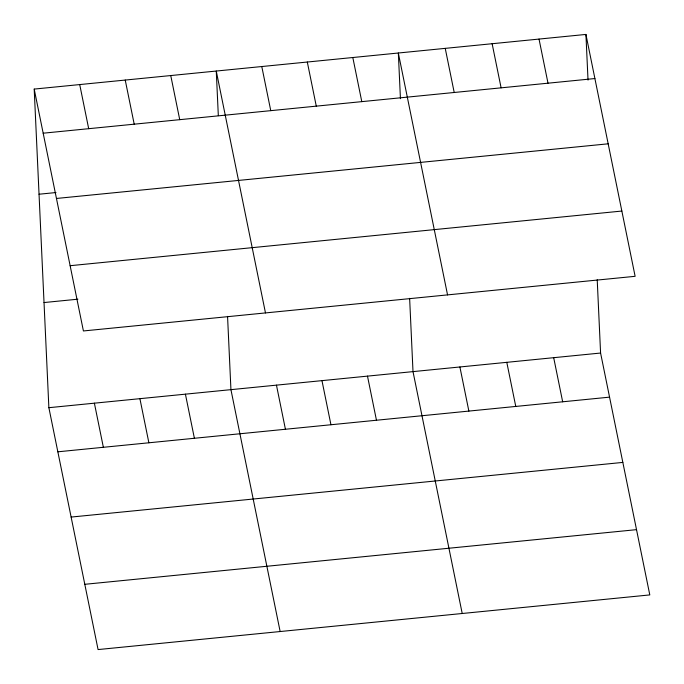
<?xml version="1.0" encoding="UTF-8"?>
<svg xmlns="http://www.w3.org/2000/svg" width="684" height="684" viewBox="0 0 684 684"><rect width="100%" height="100%" fill="white"/><g stroke="black" fill="none" stroke-linecap="round" stroke-linejoin="round"><path stroke-width="1.03" d="M34.2 89.082L585.923 34.431L635.128 276.31L83.414 330.962L34.2 89.082L48.872 407.69L98.077 649.569L649.8 594.918L600.586 353.038L597.217 279.756M43.178 133.2L594.9 78.549M39.039 194.222L55.977 192.546M56.456 198.463L608.179 143.811M70.136 265.7L621.859 211.048M44.024 302.55L77.899 299.19M48.872 407.69L600.586 353.038M57.841 451.808L609.564 397.147M71.119 517.07L622.842 462.41M84.799 584.307L636.522 529.655M539.026 39.074L548.004 83.191M492.129 43.725L501.107 87.843M553.689 357.681L562.667 401.799M445.233 48.367L454.21 92.485M506.793 362.323L515.77 406.441M447.55 294.898L398.336 53.01L400.439 98.676M459.896 366.975L468.873 411.084M352.816 57.524L361.793 101.642M462.213 613.497L413.008 371.617L409.63 298.335M307.304 62.03L316.282 106.148M367.488 376.123L376.465 420.241M261.784 66.536L270.761 110.654M321.967 380.637L330.945 424.747M265.478 312.93L216.264 71.05L218.324 115.656M276.456 385.143L285.425 429.261M170.752 75.556L179.73 119.674M280.149 631.537L230.936 389.649L227.558 316.376M125.232 80.062L134.209 124.18M185.415 394.164L194.393 438.273M79.72 84.577L88.689 128.695M139.904 398.669L148.881 442.787M94.383 403.175L103.361 447.293M585.923 34.431L588.026 80.096"/></g></svg>
